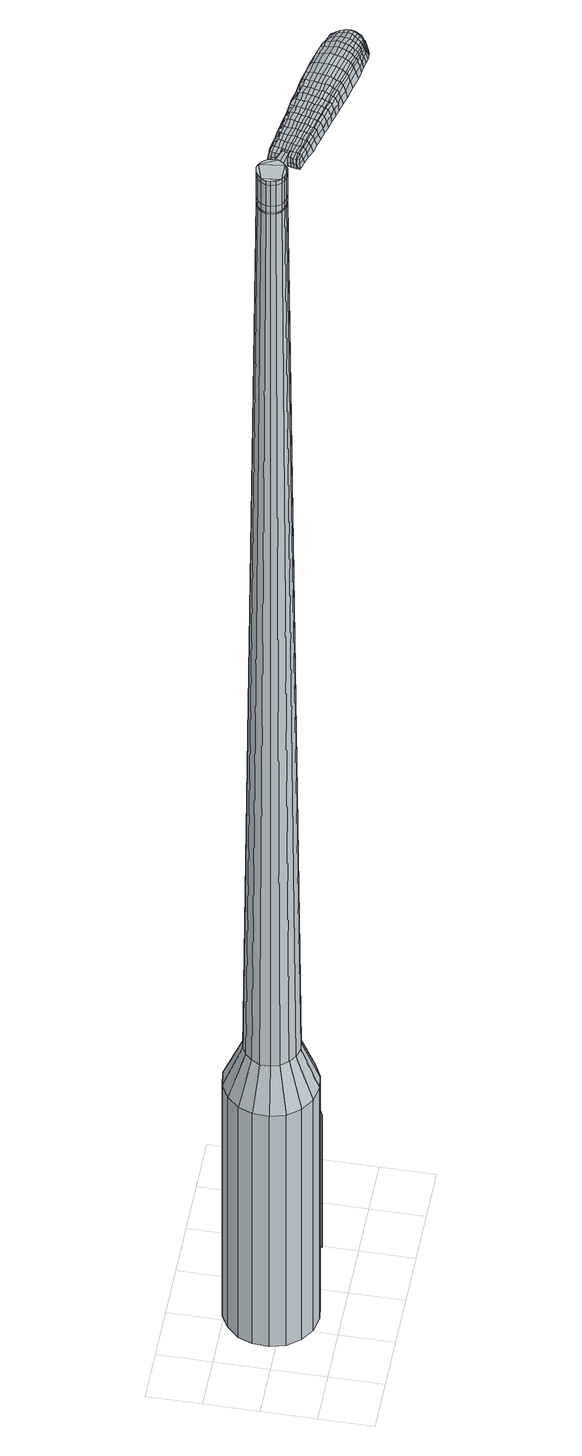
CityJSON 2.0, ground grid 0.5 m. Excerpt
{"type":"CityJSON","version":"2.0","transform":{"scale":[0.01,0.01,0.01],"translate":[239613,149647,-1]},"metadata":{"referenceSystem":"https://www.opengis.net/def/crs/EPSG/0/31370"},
"CityObjects":{
"object1":{"type":"GenericCityObject","attributes":{"cluster":909,"mean_distance_to_centroid":0.269,"new_centroid_x":239613.67,"new_centroid_y":149647.6,"mean_distance_to_camera":20.36,"H1":17.62,"H2":17.36,"Z_final":115.28,"cluster2":85,"proj_x":239612.68,"proj_y":149651.92,"id_line":44078,"bearing_l":257.11,"distance":4.43,"orientation":"left","G_obj":347.11},"geometry":[{"type":"MultiSurface","lod":"2","boundaries":[[[0,1,2,3]],[[1,4,5,2]],[[4,6,7,5]],[[6,8,9,7]],[[8,10,11,9]],[[10,12,13,11]],[[12,14,15,13]],[[14,16,17,15]],[[16,18,19,17]],[[18,20,21,19]],[[20,22,23,21]],[[22,24,25,23]],[[24,26,27,25]],[[26,28,29,27]],[[28,30,31,29]],[[30,32,33,31]],[[32,34,35,33]],[[34,0,3,35]],[[36,37,38,39]],[[38,40,41,42]],[[41,43,42]],[[42,44,45,46]],[[45,47,46]],[[46,48,49,50]],[[49,51,50]],[[42,46,50,38]],[[50,52,39,38]],[[53,36,39]],[[2,5,7,35]],[[7,9,11,15]],[[11,13,15]],[[15,17,19,23]],[[19,21,23]],[[23,25,27,31]],[[27,29,31]],[[15,23,31,7]],[[31,33,35,7]],[[3,2,35]],[[1,0,54,55]],[[0,34,56,54]],[[34,32,57,56]],[[32,30,58,57]],[[30,28,59,58]],[[28,26,60,59]],[[26,24,61,60]],[[24,22,62,61]],[[22,20,63,62]],[[20,18,64,63]],[[18,16,65,64]],[[16,14,66,65]],[[14,12,67,66]],[[12,10,68,67]],[[10,8,69,68]],[[8,6,70,69]],[[6,4,71,70]],[[4,1,55,71]],[[55,54,72,73]],[[54,56,74,72]],[[56,57,75,74]],[[57,58,76,75]],[[58,59,77,76]],[[59,60,78,77]],[[60,61,79,78]],[[61,62,80,79]],[[62,63,81,80]],[[63,64,82,81]],[[64,65,83,82]],[[65,66,84,83]],[[66,67,85,84]],[[67,68,86,85]],[[68,69,87,86]],[[69,70,88,87]],[[70,71,89,88]],[[71,55,73,89]],[[90,91,92,73]],[[74,93,91,90]],[[94,95,93,74]],[[76,96,95,94]],[[97,98,96,76]],[[99,100,98,97]],[[79,101,100,99]],[[80,102,101,79]],[[103,104,102,80]],[[82,105,104,103]],[[83,106,105,82]],[[84,107,106,83]],[[108,109,107,84]],[[86,110,109,108]],[[87,111,110,86]],[[112,113,111,87]],[[89,114,113,112]],[[73,92,114,89]],[[115,116,117,118]],[[119,115,118,120]],[[121,119,120,122]],[[123,121,122,124]],[[125,123,124,126]],[[127,125,126,128]],[[129,127,128,130]],[[131,129,130,132]],[[133,131,132,134]],[[135,133,134,136]],[[137,135,136,138]],[[139,137,138,140]],[[141,139,140,142]],[[143,141,142,144]],[[145,143,144,146]],[[147,145,146,148]],[[72,90,73]],[[72,74,90]],[[75,94,74]],[[75,76,94]],[[77,97,76]],[[77,78,99,97]],[[78,79,99]],[[81,103,80]],[[81,82,103]],[[85,108,84]],[[85,86,108]],[[88,112,87]],[[88,89,112]],[[149,92,91]],[[150,113,114]],[[150,111,113]],[[151,109,110]],[[151,107,109]],[[152,104,105]],[[152,102,104]],[[153,100,101]],[[153,154,98,100]],[[154,96,98]],[[155,95,96]],[[155,93,95]],[[149,91,93]],[[39,52,147,156]],[[92,149,157,148]],[[53,39,156,116]],[[149,93,117,157]],[[36,53,116,115]],[[93,155,118,117]],[[37,36,115,119]],[[155,96,120,118]],[[38,37,119,121]],[[96,154,122,120]],[[40,38,121,123]],[[154,153,124,122]],[[41,40,123,125]],[[153,101,126,124]],[[43,41,125,127]],[[101,102,128,126]],[[42,43,127,129]],[[102,152,130,128]],[[44,42,129,131]],[[152,105,132,130]],[[45,44,131,133]],[[105,106,134,132]],[[47,45,133,135]],[[106,107,136,134]],[[46,47,135,137]],[[107,151,138,136]],[[48,46,137,139]],[[151,110,140,138]],[[49,48,139,141]],[[110,111,142,140]],[[51,49,141,143]],[[111,150,144,142]],[[50,51,143,145]],[[150,114,146,144]],[[52,50,145,147]],[[114,92,148,146]],[[147,148,158,159]],[[148,157,160,158]],[[157,117,161,160]],[[117,116,162,161]],[[116,156,163,162]],[[156,147,159,163]],[[164,165,166,167]],[[168,164,167,169]],[[164,168,170,171]],[[165,164,171,172]],[[173,174,175,176]],[[177,173,176,178]],[[173,177,179,180]],[[174,173,180,181]],[[182,183,184,185]],[[186,182,185,187]],[[182,186,188,189]],[[183,182,189,190]],[[191,192,193,194]],[[195,191,194,196]],[[191,195,197,198]],[[192,191,198,199]],[[200,201,202,203]],[[204,200,203,205]],[[200,204,206,207]],[[201,200,207,208]],[[209,210,211,212]],[[213,209,212,214]],[[209,213,215,216]],[[210,209,216,217]],[[218,219,220,221]],[[210,218,221,211]],[[218,210,217,222]],[[219,218,222,223]],[[224,225,226,227]],[[219,224,227,220]],[[224,219,223,228]],[[225,224,228,229]],[[230,168,169,231]],[[225,230,231,226]],[[230,225,229,232]],[[168,230,232,170]],[[233,234,235,236]],[[237,233,236,238]],[[233,237,239,240]],[[234,233,240,241]],[[242,243,244,245]],[[234,242,245,235]],[[242,234,241,246]],[[243,242,246,247]],[[248,249,250,251]],[[243,248,251,244]],[[248,243,247,252]],[[249,248,252,253]],[[254,255,256,257]],[[249,254,257,250]],[[254,249,253,258]],[[255,254,258,259]],[[260,165,172,261]],[[255,260,261,256]],[[260,255,259,262]],[[165,260,262,166]],[[263,264,265,266]],[[267,263,266,268]],[[263,267,269,270]],[[264,263,270,271]],[[272,273,274,275]],[[264,272,275,265]],[[272,264,271,276]],[[273,272,276,277]],[[278,279,280,281]],[[273,278,281,274]],[[278,273,277,282]],[[279,278,282,283]],[[284,177,178,285]],[[279,284,285,280]],[[284,279,283,286]],[[177,284,286,179]],[[287,288,289,290]],[[291,287,290,292]],[[287,291,293,294]],[[288,287,294,295]],[[296,297,298,299]],[[288,296,299,289]],[[296,288,295,300]],[[297,296,300,301]],[[302,303,304,305]],[[297,302,305,298]],[[302,297,301,306]],[[303,302,306,307]],[[308,309,310,311]],[[303,308,311,304]],[[308,303,307,312]],[[309,308,312,313]],[[314,174,181,315]],[[309,314,315,310]],[[314,309,313,316]],[[174,314,316,175]],[[317,203,202,318]],[[319,317,318,320]],[[317,319,321,322]],[[203,317,322,205]],[[323,319,320,324]],[[325,323,324,326]],[[323,325,327,328]],[[319,323,328,321]],[[329,325,326,330]],[[331,329,330,332]],[[329,331,333,334]],[[325,329,334,327]],[[335,331,332,336]],[[337,335,336,338]],[[335,337,339,340]],[[331,335,340,333]],[[341,337,338,342]],[[192,341,342,193]],[[341,192,199,343]],[[337,341,343,339]],[[344,345,190,189]],[[346,344,189,188]],[[344,346,347,348]],[[345,344,348,349]],[[350,351,349,348]],[[352,350,348,347]],[[350,352,353,354]],[[351,350,354,355]],[[356,357,355,354]],[[358,356,354,353]],[[356,358,359,360]],[[357,356,360,361]],[[362,363,361,360]],[[364,362,360,359]],[[362,364,197,195]],[[363,362,195,196]],[[365,366,367,368]],[[267,365,368,269]],[[365,267,268,369]],[[366,365,369,370]],[[371,186,187,372]],[[366,371,372,367]],[[371,366,370,373]],[[186,371,373,188]],[[374,375,376,377]],[[213,374,377,215]],[[374,213,214,378]],[[375,374,378,379]],[[380,381,382,383]],[[375,380,383,376]],[[380,375,379,384]],[[381,380,384,385]],[[386,183,190,387]],[[381,386,387,382]],[[386,381,385,388]],[[183,386,388,184]],[[389,390,391,392]],[[171,389,392,172]],[[389,171,170,393]],[[390,389,393,394]],[[395,396,397,398]],[[390,395,398,391]],[[395,390,394,399]],[[396,395,399,400]],[[401,194,193,402]],[[396,401,402,397]],[[401,396,400,403]],[[194,401,403,196]],[[404,405,406,407]],[[176,404,407,178]],[[404,176,175,408]],[[405,404,408,409]],[[410,198,197,411]],[[405,410,411,406]],[[410,405,409,412]],[[198,410,412,199]],[[413,414,415,416]],[[291,413,416,293]],[[413,291,292,417]],[[414,413,417,418]],[[419,204,205,420]],[[414,419,420,415]],[[419,414,418,421]],[[204,419,421,206]],[[422,423,424,425]],[[237,422,425,239]],[[422,237,238,426]],[[423,422,426,427]],[[428,429,430,431]],[[423,428,431,424]],[[428,423,427,432]],[[429,428,432,433]],[[434,201,208,435]],[[429,434,435,430]],[[434,429,433,436]],[[201,434,436,202]],[[437,438,427,426]],[[236,437,426,238]],[[437,236,235,439]],[[438,437,439,440]],[[441,442,433,432]],[[438,441,432,427]],[[441,438,440,443]],[[442,441,443,444]],[[445,318,202,436]],[[442,445,436,433]],[[445,442,444,446]],[[318,445,446,320]],[[447,448,449,450]],[[294,447,450,295]],[[447,294,293,416]],[[448,447,416,415]],[[451,322,321,452]],[[448,451,452,449]],[[451,448,415,420]],[[322,451,420,205]],[[453,454,440,439]],[[245,453,439,235]],[[453,245,244,455]],[[454,453,455,456]],[[457,458,444,443]],[[454,457,443,440]],[[457,454,456,459]],[[458,457,459,460]],[[461,324,320,446]],[[458,461,446,444]],[[461,458,460,462]],[[324,461,462,326]],[[463,464,465,466]],[[300,463,466,301]],[[463,300,295,450]],[[464,463,450,449]],[[467,328,327,468]],[[464,467,468,465]],[[467,464,449,452]],[[328,467,452,321]],[[469,470,456,455]],[[251,469,455,244]],[[469,251,250,471]],[[470,469,471,472]],[[473,474,460,459]],[[470,473,459,456]],[[473,470,472,475]],[[474,473,475,476]],[[477,330,326,462]],[[474,477,462,460]],[[477,474,476,478]],[[330,477,478,332]],[[479,480,481,482]],[[306,479,482,307]],[[479,306,301,466]],[[480,479,466,465]],[[483,334,333,484]],[[480,483,484,481]],[[483,480,465,468]],[[334,483,468,327]],[[485,486,472,471]],[[257,485,471,250]],[[485,257,256,487]],[[486,485,487,488]],[[489,490,476,475]],[[486,489,475,472]],[[489,486,488,491]],[[490,489,491,492]],[[493,336,332,478]],[[490,493,478,476]],[[493,490,492,494]],[[336,493,494,338]],[[495,496,497,498]],[[312,495,498,313]],[[495,312,307,482]],[[496,495,482,481]],[[499,340,339,500]],[[496,499,500,497]],[[499,496,481,484]],[[340,499,484,333]],[[501,502,488,487]],[[261,501,487,256]],[[501,261,172,392]],[[502,501,392,391]],[[503,504,492,491]],[[502,503,491,488]],[[503,502,391,398]],[[504,503,398,397]],[[505,342,338,494]],[[504,505,494,492]],[[505,504,397,402]],[[342,505,402,193]],[[506,507,409,408]],[[316,506,408,175]],[[506,316,313,498]],[[507,506,498,497]],[[508,343,199,412]],[[507,508,412,409]],[[508,507,497,500]],[[343,508,500,339]],[[509,510,370,369]],[[266,509,369,268]],[[509,266,265,511]],[[510,509,511,512]],[[513,346,188,373]],[[510,513,373,370]],[[513,510,512,514]],[[346,513,514,347]],[[515,516,517,518]],[[216,515,518,217]],[[515,216,215,377]],[[516,515,377,376]],[[519,520,521,522]],[[516,519,522,517]],[[519,516,376,383]],[[520,519,383,382]],[[523,345,349,524]],[[520,523,524,521]],[[523,520,382,387]],[[345,523,387,190]],[[525,526,512,511]],[[275,525,511,265]],[[525,275,274,527]],[[526,525,527,528]],[[529,352,347,514]],[[526,529,514,512]],[[529,526,528,530]],[[352,529,530,353]],[[531,532,533,534]],[[222,531,534,223]],[[531,222,217,518]],[[532,531,518,517]],[[535,536,537,538]],[[532,535,538,533]],[[535,532,517,522]],[[536,535,522,521]],[[539,351,355,540]],[[536,539,540,537]],[[539,536,521,524]],[[351,539,524,349]],[[541,542,528,527]],[[281,541,527,274]],[[541,281,280,543]],[[542,541,543,544]],[[545,358,353,530]],[[542,545,530,528]],[[545,542,544,546]],[[358,545,546,359]],[[547,548,549,550]],[[228,547,550,229]],[[547,228,223,534]],[[548,547,534,533]],[[551,552,553,554]],[[548,551,554,549]],[[551,548,533,538]],[[552,551,538,537]],[[555,357,361,556]],[[552,555,556,553]],[[555,552,537,540]],[[357,555,540,355]],[[557,558,544,543]],[[285,557,543,280]],[[557,285,178,407]],[[558,557,407,406]],[[559,364,359,546]],[[558,559,546,544]],[[559,558,406,411]],[[364,559,411,197]],[[560,561,394,393]],[[232,560,393,170]],[[560,232,229,550]],[[561,560,550,549]],[[562,563,400,399]],[[561,562,399,394]],[[562,561,549,554]],[[563,562,554,553]],[[564,363,196,403]],[[563,564,403,400]],[[564,563,553,556]],[[363,564,556,361]],[[565,566,567,568]],[[568,567,569,570]],[[571,569,567,572]],[[572,567,566,573]],[[574,575,576,577]],[[577,576,578,579]],[[580,578,576,581]],[[581,576,575,582]],[[583,584,585,586]],[[586,585,587,588]],[[589,587,585,590]],[[590,585,584,591]],[[592,593,594,595]],[[595,594,596,597]],[[598,596,594,599]],[[599,594,593,600]],[[601,602,603,604]],[[604,603,605,606]],[[607,605,603,608]],[[608,603,602,609]],[[610,611,612,613]],[[613,612,614,615]],[[616,614,612,617]],[[617,612,611,618]],[[619,620,621,622]],[[622,621,611,610]],[[618,611,621,623]],[[623,621,620,624]],[[625,626,627,628]],[[628,627,620,619]],[[624,620,627,629]],[[629,627,626,630]],[[570,569,631,632]],[[632,631,626,625]],[[630,626,631,633]],[[633,631,569,571]],[[634,635,636,637]],[[637,636,638,639]],[[640,638,636,641]],[[641,636,635,642]],[[643,644,645,646]],[[646,645,635,634]],[[642,635,645,647]],[[647,645,644,648]],[[649,650,651,652]],[[652,651,644,643]],[[648,644,651,653]],[[653,651,650,654]],[[655,656,657,658]],[[658,657,650,649]],[[654,650,657,659]],[[659,657,656,660]],[[573,566,661,662]],[[662,661,656,655]],[[660,656,661,663]],[[663,661,566,565]],[[664,665,666,667]],[[667,666,668,669]],[[670,668,666,671]],[[671,666,665,672]],[[673,674,675,676]],[[676,675,665,664]],[[672,665,675,677]],[[677,675,674,678]],[[679,680,681,682]],[[682,681,674,673]],[[678,674,681,683]],[[683,681,680,684]],[[579,578,685,686]],[[686,685,680,679]],[[684,680,685,687]],[[687,685,578,580]],[[688,689,690,691]],[[691,690,692,693]],[[694,692,690,695]],[[695,690,689,696]],[[697,698,699,700]],[[700,699,689,688]],[[696,689,699,701]],[[701,699,698,702]],[[703,704,705,706]],[[706,705,698,697]],[[702,698,705,707]],[[707,705,704,708]],[[709,710,711,712]],[[712,711,704,703]],[[708,704,711,713]],[[713,711,710,714]],[[582,575,715,716]],[[716,715,710,709]],[[714,710,715,717]],[[717,715,575,574]],[[601,604,718,719]],[[719,718,720,721]],[[722,720,718,723]],[[723,718,604,606]],[[721,720,724,725]],[[725,724,726,727]],[[728,726,724,729]],[[729,724,720,722]],[[727,726,730,731]],[[731,730,732,733]],[[734,732,730,735]],[[735,730,726,728]],[[733,732,736,737]],[[737,736,738,739]],[[740,738,736,741]],[[741,736,732,734]],[[739,738,742,743]],[[743,742,593,592]],[[600,593,742,744]],[[744,742,738,740]],[[591,745,746,590]],[[590,746,747,589]],[[748,747,746,749]],[[749,746,745,750]],[[750,751,752,749]],[[749,752,753,748]],[[754,753,752,755]],[[755,752,751,756]],[[756,757,758,755]],[[755,758,759,754]],[[760,759,758,761]],[[761,758,757,762]],[[762,763,764,761]],[[761,764,765,760]],[[598,765,764,596]],[[596,764,763,597]],[[766,767,768,769]],[[769,768,668,670]],[[669,668,768,770]],[[770,768,767,771]],[[588,587,772,773]],[[773,772,767,766]],[[771,767,772,774]],[[774,772,587,589]],[[775,776,777,778]],[[778,777,614,616]],[[615,614,777,779]],[[779,777,776,780]],[[781,782,783,784]],[[784,783,776,775]],[[780,776,783,785]],[[785,783,782,786]],[[591,584,787,788]],[[788,787,782,781]],[[786,782,787,789]],[[789,787,584,583]],[[790,791,792,793]],[[793,792,572,573]],[[571,572,792,794]],[[794,792,791,795]],[[796,797,798,799]],[[799,798,791,790]],[[795,791,798,800]],[[800,798,797,801]],[[592,595,802,803]],[[803,802,797,796]],[[801,797,802,804]],[[804,802,595,597]],[[805,806,807,808]],[[808,807,577,579]],[[574,577,807,809]],[[809,807,806,810]],[[598,599,811,812]],[[812,811,806,805]],[[810,806,811,813]],[[813,811,599,600]],[[814,815,816,817]],[[817,816,692,694]],[[693,692,816,818]],[[818,816,815,819]],[[606,605,820,821]],[[821,820,815,814]],[[819,815,820,822]],[[822,820,605,607]],[[823,824,825,826]],[[826,825,638,640]],[[639,638,825,827]],[[827,825,824,828]],[[829,830,831,832]],[[832,831,824,823]],[[828,824,831,833]],[[833,831,830,834]],[[609,602,835,836]],[[836,835,830,829]],[[834,830,835,837]],[[837,835,602,601]],[[828,838,839,827]],[[827,839,637,639]],[[634,637,839,840]],[[839,838,840]],[[834,841,842,833]],[[833,842,838,828]],[[840,838,842,843]],[[843,842,841,844]],[[601,719,845,837]],[[837,845,841,834]],[[844,841,845,846]],[[846,845,719,721]],[[847,848,849,850]],[[850,849,695,696]],[[694,695,849,817]],[[817,849,848,814]],[[722,723,851,852]],[[852,851,848,847]],[[814,848,851,821]],[[821,851,723,606]],[[840,853,646,634]],[[643,646,853,854]],[[844,855,856,843]],[[843,856,853,840]],[[854,853,856,857]],[[857,856,855,858]],[[721,725,859,846]],[[846,859,855,844]],[[858,855,859,860]],[[860,859,725,727]],[[861,862,863,864]],[[864,863,701,702]],[[696,701,863,850]],[[850,863,862,847]],[[728,729,865,866]],[[866,865,862,861]],[[847,862,865,852]],[[852,865,729,722]],[[854,867,652,643]],[[649,652,867,868]],[[868,867,869]],[[858,870,871,857]],[[857,871,867,854]],[[869,867,871,872]],[[872,871,870,873]],[[727,731,874,860]],[[860,874,870,858]],[[873,870,874,875]],[[875,874,731,733]],[[876,877,878,879]],[[879,878,707,708]],[[702,707,878,864]],[[864,878,877,861]],[[734,735,880,881]],[[881,880,877,876]],[[861,877,880,866]],[[866,880,735,728]],[[869,882,883,868]],[[868,883,658,649]],[[655,658,883,884]],[[884,883,882,885]],[[873,886,887,872]],[[872,887,882,869]],[[885,882,887,888]],[[888,887,886,889]],[[733,737,890,875]],[[875,890,886,873]],[[889,886,890,891]],[[891,890,737,739]],[[892,893,894,895]],[[895,894,713,714]],[[708,713,894,879]],[[879,894,893,876]],[[740,741,896,897]],[[897,896,893,892]],[[876,893,896,881]],[[881,896,741,734]],[[885,898,899,884]],[[884,899,662,655]],[[573,662,899,793]],[[793,899,898,790]],[[889,900,901,888]],[[888,901,898,885]],[[790,898,901,799]],[[799,901,900,796]],[[739,743,902,891]],[[891,902,900,889]],[[796,900,902,803]],[[803,902,743,592]],[[810,903,904,809]],[[809,904,717,574]],[[714,717,904,895]],[[895,904,903,892]],[[600,744,905,813]],[[813,905,903,810]],[[892,903,905,897]],[[897,905,744,740]],[[771,906,907,770]],[[770,907,667,669]],[[664,667,907,908]],[[908,907,906,909]],[[589,747,910,774]],[[774,910,906,771]],[[909,906,910,911]],[[911,910,747,748]],[[912,913,914,915]],[[915,914,617,618]],[[616,617,914,778]],[[778,914,913,775]],[[916,917,918,919]],[[919,918,913,912]],[[775,913,918,784]],[[784,918,917,781]],[[750,745,920,921]],[[921,920,917,916]],[[781,917,920,788]],[[788,920,745,591]],[[909,922,923,908]],[[908,923,676,664]],[[673,676,923,924]],[[924,923,922,925]],[[748,753,926,911]],[[911,926,922,909]],[[925,922,926,927]],[[927,926,753,754]],[[928,929,930,931]],[[931,930,623,624]],[[618,623,930,915]],[[915,930,929,912]],[[932,933,934,935]],[[935,934,929,928]],[[912,929,934,919]],[[919,934,933,916]],[[756,751,936,937]],[[937,936,933,932]],[[916,933,936,921]],[[921,936,751,750]],[[925,938,939,924]],[[924,939,682,673]],[[679,682,939,940]],[[940,939,938,941]],[[754,759,942,927]],[[927,942,938,925]],[[941,938,942,943]],[[943,942,759,760]],[[944,945,946,947]],[[947,946,629,630]],[[624,629,946,931]],[[931,946,945,928]],[[948,949,950,951]],[[951,950,945,944]],[[928,945,950,935]],[[935,950,949,932]],[[762,757,952,953]],[[953,952,949,948]],[[932,949,952,937]],[[937,952,757,756]],[[941,954,955,940]],[[940,955,686,679]],[[579,686,955,808]],[[808,955,954,805]],[[760,765,956,943]],[[943,956,954,941]],[[805,954,956,812]],[[812,956,765,598]],[[795,957,958,794]],[[794,958,633,571]],[[630,633,958,947]],[[947,958,957,944]],[[801,959,960,800]],[[800,960,957,795]],[[944,957,960,951]],[[951,960,959,948]],[[597,763,961,804]],[[804,961,959,801]],[[948,959,961,953]],[[953,961,763,762]],[[565,568,167,166]],[[568,570,169,167]],[[580,581,180,179]],[[581,582,181,180]],[[583,586,185,184]],[[586,588,187,185]],[[607,608,207,206]],[[608,609,208,207]],[[610,613,212,211]],[[613,615,214,212]],[[619,622,221,220]],[[622,610,211,221]],[[625,628,227,226]],[[628,619,220,227]],[[570,632,231,169]],[[632,625,226,231]],[[640,641,240,239]],[[641,642,241,240]],[[642,647,246,241]],[[647,648,247,246]],[[648,653,252,247]],[[653,654,253,252]],[[654,659,258,253]],[[659,660,259,258]],[[660,663,262,259]],[[663,565,166,262]],[[670,671,270,269]],[[671,672,271,270]],[[672,677,276,271]],[[677,678,277,276]],[[678,683,282,277]],[[683,684,283,282]],[[684,687,286,283]],[[687,580,179,286]],[[688,691,290,289]],[[691,693,292,290]],[[697,700,299,298]],[[700,688,289,299]],[[703,706,305,304]],[[706,697,298,305]],[[709,712,311,310]],[[712,703,304,311]],[[582,716,315,181]],[[716,709,310,315]],[[766,769,368,367]],[[769,670,269,368]],[[588,773,372,187]],[[773,766,367,372]],[[615,779,378,214]],[[779,780,379,378]],[[780,785,384,379]],[[785,786,385,384]],[[786,789,388,385]],[[789,583,184,388]],[[693,818,417,292]],[[818,819,418,417]],[[819,822,421,418]],[[822,607,206,421]],[[823,826,425,424]],[[826,640,239,425]],[[829,832,431,430]],[[832,823,424,431]],[[609,836,435,208]],[[836,829,430,435]],[[962,963,964,965]],[[966,967,965,964]],[[968,969,970,971]],[[972,973,974,975]],[[963,976,977,964]],[[978,966,964,977]],[[979,968,971,980]],[[981,982,973,972]],[[976,983,984,977]],[[984,985,978,977]],[[986,979,980,987]],[[988,982,981,989]],[[983,990,991,984]],[[991,992,985,984]],[[993,986,987,994]],[[995,988,989,996]],[[997,998,999,1000]],[[1001,1002,998,997]],[[1001,1003,1004,1002]],[[1003,1005,1006,1004]],[[1007,1008,1009,1010]],[[1011,1012,1008,1007]],[[1013,1014,1012,1011]],[[1015,1016,1014,1013]],[[1010,999,998,1007]],[[1007,998,1002,1011]],[[1002,1004,1013,1011]],[[1004,1006,1015,1013]],[[971,970,967,966]],[[980,971,966,978]],[[985,987,980,978]],[[992,994,987,985]],[[972,975,969,968]],[[981,972,968,979]],[[989,981,979,986]],[[996,989,986,993]],[[973,997,1000,974]],[[982,1001,997,973]],[[1003,1001,982,988]],[[1005,1003,988,995]],[[1017,1018,1019,1020]],[[1019,1021,1022,1023]],[[1019,1023,1024,1025]],[[1019,1025,1020]],[[1026,1017,1020,1027]],[[1028,1027,1020,1029]],[[1030,1029,1020]],[[1031,1019,1018,1032]],[[1033,1031,1032,1034]],[[1035,1033,1034,1036]],[[1037,1035,1036,1038]],[[1039,1037,1038,1040]],[[1040,1041,1042,1043]],[[1040,1043,1044,1045]],[[1040,1045,1046,1047]],[[1046,1048,1049,1050]],[[1046,1050,1051,1052]],[[1046,1052,1047]],[[1040,1047,1039]],[[1053,1054,1018,1017]],[[1055,1056,1021,1019]],[[1057,1058,1030,1020]],[[1054,1059,1032,1018]],[[1060,1055,1019,1031]],[[1059,1061,1034,1032]],[[1062,1060,1031,1033]],[[1061,1063,1036,1034]],[[1064,1062,1033,1035]],[[1063,1065,1038,1036]],[[1066,1064,1035,1037]],[[1065,1067,1040,1038]],[[1068,1066,1037,1039]],[[1067,1069,1041,1040]],[[1070,1071,1048,1046]],[[1072,1068,1039,1047]],[[1042,1041,1069,1073]],[[1043,1042,1073,1074]],[[1044,1043,1074,1075]],[[1045,1044,1075,1076]],[[1046,1045,1076,1070]],[[1077,1053,1017,1026]],[[1078,1077,1026,1027]],[[1079,1078,1027,1028]],[[1080,1079,1028,1029]],[[1058,1080,1029,1030]],[[1022,1021,1056,1081]],[[1049,1048,1071,1082]],[[1023,1022,1081,1083]],[[1024,1023,1083,1084]],[[1025,1024,1084,1085]],[[1020,1025,1085,1057]],[[1050,1049,1082,1086]],[[1051,1050,1086,1087]],[[1052,1051,1087,1088]],[[1047,1052,1088,1072]]]}]}
},
"vertices":[
[110,52,384],[104,38,384],[104,38,96],[110,52,96],[94,28,384],[94,28,96],[81,21,384],[81,21,96],[67,19,384],[67,19,96],[52,22,384],[52,22,96],[40,30,384],[40,30,96],[31,42,384],[31,42,96],[27,56,384],[27,56,96],[28,71,384],[28,71,96],[33,84,384],[33,84,96],[43,95,384],[43,95,96],[56,102,384],[56,102,96],[71,104,384],[71,104,96],[85,100,384],[85,100,96],[98,92,384],[98,92,96],[107,81,384],[107,81,96],[111,67,384],[111,67,96],[81,67,1524],[78,71,1524],[74,74,1524],[82,58,1524],[70,75,1524],[65,74,1524],[58,69,1524],[61,72,1524],[56,64,1524],[56,60,1524],[60,51,1524],[57,55,1524],[64,49,1524],[68,48,1524],[77,51,1524],[73,48,1524],[80,54,1524],[82,63,1524],[93,56,429],[90,48,429],[94,64,429],[91,73,429],[86,80,429],[79,84,429],[70,86,429],[61,85,429],[54,81,429],[48,75,429],[44,67,429],[44,58,429],[46,50,429],[52,43,429],[59,38,429],[68,36,429],[76,37,429],[84,41,429],[82,58,1483],[80,54,1483],[82,63,1483],[81,67,1483],[78,71,1483],[74,74,1483],[70,75,1483],[65,74,1483],[61,72,1483],[58,69,1483],[56,64,1483],[56,60,1483],[57,55,1483],[60,51,1483],[64,49,1483],[68,48,1483],[73,48,1483],[77,51,1483],[81,58,1483],[81,58,1485],[80,54,1485],[82,63,1485],[80,67,1483],[80,67,1485],[78,71,1485],[74,73,1483],[74,73,1485],[70,74,1483],[70,74,1485],[65,74,1485],[61,72,1485],[58,68,1483],[58,68,1485],[56,64,1485],[56,60,1485],[57,55,1485],[60,52,1483],[60,52,1485],[64,49,1485],[68,48,1485],[73,49,1483],[73,49,1485],[77,51,1485],[81,67,1519],[82,63,1519],[82,63,1493],[81,67,1493],[78,71,1519],[78,71,1493],[74,74,1519],[74,74,1493],[70,75,1519],[70,75,1493],[65,74,1519],[65,74,1493],[61,72,1519],[61,72,1493],[58,69,1519],[58,69,1493],[56,64,1519],[56,64,1493],[56,60,1519],[56,60,1493],[57,55,1519],[57,55,1493],[60,51,1519],[60,51,1493],[64,49,1519],[64,49,1493],[68,48,1519],[68,48,1493],[73,48,1519],[73,48,1493],[77,51,1519],[77,51,1493],[80,54,1519],[80,54,1493],[82,58,1485],[73,48,1485],[60,51,1485],[58,69,1485],[70,75,1485],[74,74,1485],[81,67,1485],[82,58,1519],[82,58,1493],[99,51,1513],[99,51,1518],[100,54,1513],[101,57,1513],[101,57,1518],[100,54,1518],[168,19,1519],[161,20,1518],[162,19,1509],[169,17,1510],[176,16,1519],[177,15,1510],[176,18,1526],[167,20,1525],[161,22,1525],[177,56,1519],[170,57,1518],[169,56,1525],[176,55,1525],[185,54,1519],[184,53,1526],[187,56,1510],[179,57,1510],[171,59,1509],[244,23,1519],[244,19,1519],[244,19,1513],[245,22,1513],[244,27,1519],[245,27,1513],[243,27,1524],[243,23,1524],[242,19,1524],[172,39,1530],[165,41,1529],[164,37,1529],[171,36,1530],[181,37,1531],[180,34,1531],[182,41,1530],[173,43,1530],[166,44,1529],[94,57,1512],[93,54,1512],[94,54,1517],[95,56,1517],[94,60,1512],[95,59,1517],[95,60,1506],[94,57,1506],[94,54,1506],[226,7,1519],[223,7,1519],[223,5,1512],[227,5,1512],[229,7,1518],[229,5,1512],[228,8,1522],[226,8,1523],[223,8,1524],[218,8,1519],[212,8,1519],[213,7,1512],[219,6,1512],[218,9,1524],[212,10,1525],[207,9,1519],[199,11,1519],[200,9,1511],[207,8,1511],[206,11,1526],[198,13,1526],[188,14,1519],[189,12,1510],[187,15,1526],[97,39,1513],[104,37,1513],[104,38,1518],[97,40,1517],[92,41,1512],[93,41,1516],[92,40,1506],[98,38,1507],[105,36,1507],[112,35,1514],[119,33,1515],[118,34,1520],[111,36,1519],[112,33,1507],[120,31,1507],[126,31,1515],[133,28,1516],[133,30,1522],[125,32,1521],[127,29,1508],[134,27,1508],[140,26,1517],[147,24,1517],[147,26,1524],[140,28,1523],[141,25,1508],[148,23,1509],[154,22,1518],[154,24,1524],[155,21,1509],[235,41,1519],[232,42,1519],[231,41,1524],[234,40,1523],[237,40,1518],[236,40,1522],[238,41,1512],[236,42,1512],[233,44,1512],[227,44,1519],[222,46,1519],[221,45,1525],[226,43,1524],[228,45,1512],[223,47,1512],[216,47,1519],[208,49,1519],[207,48,1526],[215,46,1526],[217,49,1511],[210,50,1511],[197,52,1519],[196,51,1526],[198,53,1510],[104,69,1513],[111,67,1513],[113,68,1507],[105,69,1507],[98,69,1512],[99,70,1506],[99,68,1516],[103,68,1517],[111,66,1518],[119,66,1514],[126,65,1515],[128,66,1507],[120,67,1507],[118,65,1519],[125,64,1520],[134,64,1515],[141,62,1516],[143,63,1508],[135,65,1508],[133,62,1521],[140,61,1522],[148,61,1517],[156,60,1517],[157,61,1509],[150,62,1508],[147,60,1523],[154,59,1524],[163,59,1518],[164,60,1509],[162,57,1524],[100,55,1519],[99,53,1519],[107,54,1520],[107,51,1520],[108,57,1520],[101,58,1519],[114,52,1522],[114,49,1522],[122,50,1523],[121,48,1523],[122,53,1523],[115,55,1521],[129,49,1524],[128,46,1524],[136,47,1525],[136,44,1525],[137,50,1525],[130,52,1524],[143,45,1526],[143,43,1526],[151,44,1527],[150,41,1527],[151,47,1527],[144,49,1526],[158,42,1528],[157,39,1528],[159,46,1528],[240,24,1527],[239,20,1527],[240,28,1526],[236,29,1527],[236,25,1528],[235,21,1528],[229,26,1529],[228,22,1529],[230,30,1528],[223,32,1530],[222,28,1530],[221,24,1530],[215,29,1531],[214,26,1531],[216,33,1530],[207,35,1531],[206,31,1531],[205,28,1531],[194,34,1531],[193,31,1531],[194,38,1531],[239,39,1518],[241,36,1519],[242,37,1513],[240,40,1513],[237,38,1523],[239,36,1523],[243,32,1519],[244,32,1513],[241,32,1524],[231,7,1518],[233,8,1518],[232,9,1523],[230,8,1523],[231,6,1513],[234,7,1513],[237,10,1519],[240,13,1519],[238,13,1524],[235,11,1523],[237,9,1513],[240,12,1513],[242,16,1519],[240,16,1524],[243,15,1513],[168,22,1528],[168,24,1528],[161,26,1528],[161,24,1527],[176,20,1528],[177,21,1529],[169,26,1529],[170,29,1530],[163,31,1529],[162,28,1528],[178,24,1529],[179,27,1530],[171,33,1530],[164,34,1529],[180,30,1531],[175,53,1528],[175,51,1529],[183,49,1529],[184,52,1528],[168,55,1527],[168,52,1528],[174,47,1529],[183,45,1530],[167,48,1528],[96,69,1512],[96,67,1512],[97,66,1517],[97,68,1517],[97,69,1506],[97,67,1506],[95,63,1512],[96,63,1517],[96,64,1506],[90,43,1512],[91,44,1512],[91,43,1506],[91,41,1506],[92,43,1517],[92,44,1517],[91,46,1512],[92,49,1512],[92,48,1506],[92,46,1506],[92,47,1517],[93,49,1517],[92,52,1512],[93,51,1506],[94,52,1517],[97,42,1519],[97,43,1519],[104,40,1520],[104,41,1520],[98,45,1519],[98,48,1519],[105,43,1520],[105,46,1520],[99,50,1519],[106,49,1520],[103,66,1519],[102,65,1519],[110,63,1520],[110,65,1520],[101,61,1519],[109,60,1520],[111,38,1521],[112,39,1521],[118,36,1522],[119,37,1522],[112,42,1521],[113,44,1521],[119,40,1522],[120,42,1523],[113,47,1522],[120,45,1523],[117,64,1521],[117,62,1521],[124,60,1522],[125,62,1522],[116,59,1521],[123,57,1522],[125,34,1523],[126,35,1523],[133,32,1524],[133,33,1524],[126,38,1523],[127,40,1524],[134,36,1525],[134,39,1525],[128,43,1524],[135,41,1525],[132,61,1523],[131,59,1523],[139,58,1524],[139,60,1524],[131,56,1524],[138,54,1525],[140,30,1525],[140,31,1525],[147,28,1526],[147,29,1526],[141,34,1526],[141,37,1526],[148,32,1527],[149,35,1527],[142,40,1526],[149,38,1527],[147,59,1525],[146,56,1525],[153,55,1526],[154,57,1526],[145,53,1526],[152,51,1527],[154,26,1527],[154,27,1527],[155,30,1527],[156,33,1528],[156,36,1528],[161,56,1527],[160,54,1527],[160,50,1528],[235,39,1525],[237,36,1525],[232,40,1526],[233,38,1526],[239,32,1526],[235,33,1527],[228,9,1525],[230,10,1525],[226,10,1526],[224,9,1525],[233,11,1525],[235,14,1526],[231,15,1527],[229,12,1526],[238,17,1526],[233,18,1527],[227,41,1526],[228,39,1527],[221,43,1527],[222,41,1528],[229,35,1528],[222,37,1529],[219,10,1526],[221,11,1527],[215,12,1528],[213,11,1527],[223,13,1527],[225,16,1528],[218,17,1529],[217,15,1528],[227,19,1528],[220,21,1530],[215,45,1528],[215,42,1529],[207,47,1528],[207,44,1529],[216,38,1529],[207,40,1530],[207,12,1528],[208,14,1528],[200,16,1529],[199,14,1528],[210,16,1529],[212,19,1530],[203,21,1530],[202,18,1530],[213,22,1530],[204,24,1531],[195,49,1529],[195,47,1529],[195,43,1530],[188,17,1528],[188,18,1529],[190,21,1530],[191,24,1530],[192,27,1531],[163,21,1509],[162,22,1518],[169,20,1518],[170,19,1509],[177,18,1519],[178,16,1510],[176,20,1525],[168,22,1525],[161,24,1525],[168,54,1525],[170,55,1518],[177,54,1518],[175,53,1525],[185,52,1519],[184,51,1525],[187,54,1510],[178,55,1509],[171,57,1509],[242,19,1513],[241,20,1519],[242,23,1519],[243,23,1513],[242,27,1519],[243,26,1513],[241,27,1524],[241,23,1524],[240,20,1524],[165,37,1528],[166,40,1528],[173,39,1529],[172,36,1529],[181,37,1529],[181,34,1529],[182,40,1529],[173,42,1529],[166,44,1528],[96,54,1516],[95,54,1512],[96,56,1512],[97,56,1516],[96,59,1512],[97,59,1516],[97,59,1506],[97,56,1506],[96,53,1506],[224,7,1512],[223,9,1519],[226,9,1518],[227,7,1512],[228,9,1518],[229,7,1512],[228,10,1522],[226,10,1523],[223,10,1523],[213,9,1512],[213,10,1519],[218,10,1519],[219,8,1512],[218,11,1524],[212,12,1525],[200,11,1511],[199,13,1519],[207,11,1519],[208,10,1511],[207,13,1525],[199,14,1526],[188,15,1519],[189,14,1510],[188,17,1526],[105,40,1518],[105,39,1513],[98,41,1513],[98,42,1517],[93,43,1512],[94,43,1515],[94,41,1506],[98,40,1506],[106,37,1507],[119,36,1520],[119,35,1514],[112,37,1514],[112,38,1519],[113,35,1507],[120,33,1507],[133,32,1522],[134,30,1516],[127,32,1515],[126,34,1521],[127,31,1508],[135,29,1508],[147,28,1523],[148,26,1517],[141,28,1516],[140,30,1522],[142,27,1508],[149,24,1508],[155,24,1517],[154,26,1524],[156,22,1509],[230,40,1523],[231,41,1519],[234,40,1518],[233,38,1523],[236,39,1518],[235,38,1522],[237,40,1512],[235,41,1512],[232,42,1512],[220,43,1525],[221,44,1519],[226,42,1519],[226,41,1524],[228,43,1512],[222,45,1512],[207,46,1526],[208,47,1519],[215,45,1519],[214,44,1525],[217,47,1511],[209,49,1511],[196,50,1519],[195,49,1526],[198,51,1510],[112,66,1507],[111,65,1513],[104,67,1513],[105,67,1506],[99,67,1512],[100,68,1506],[99,66,1515],[103,66,1517],[110,64,1518],[127,64,1507],[126,63,1514],[119,64,1514],[120,65,1507],[118,63,1519],[125,62,1520],[142,62,1508],[141,60,1516],[133,62,1515],[135,63,1508],[132,61,1521],[140,59,1522],[157,59,1508],[155,58,1517],[148,59,1516],[150,60,1508],[147,58,1522],[154,57,1523],[162,57,1517],[164,58,1509],[161,55,1524],[101,55,1518],[100,53,1518],[108,53,1519],[107,51,1519],[108,56,1519],[102,58,1518],[115,52,1520],[114,49,1520],[122,50,1521],[122,48,1521],[123,53,1521],[116,55,1520],[130,49,1523],[129,46,1523],[137,47,1524],[136,44,1524],[138,50,1524],[130,52,1523],[144,45,1525],[143,42,1525],[151,44,1526],[151,41,1526],[152,47,1526],[145,48,1525],[158,42,1527],[158,39,1527],[159,45,1527],[238,21,1526],[239,24,1526],[239,27,1525],[235,28,1526],[235,25,1526],[234,21,1526],[228,23,1528],[229,26,1528],[229,30,1527],[222,31,1528],[222,28,1529],[221,24,1529],[214,26,1530],[215,29,1530],[215,33,1529],[207,35,1530],[206,31,1530],[205,28,1530],[193,31,1530],[194,34,1530],[194,38,1530],[240,36,1513],[239,35,1518],[237,37,1518],[238,38,1512],[236,37,1523],[237,35,1523],[241,31,1519],[242,31,1513],[239,31,1523],[231,11,1523],[232,10,1518],[230,9,1518],[229,10,1523],[230,8,1512],[233,9,1512],[237,15,1523],[238,14,1519],[235,12,1519],[234,12,1523],[236,11,1513],[239,14,1513],[240,17,1519],[239,17,1524],[241,16,1513],[162,26,1527],[169,24,1527],[168,23,1527],[161,25,1526],[176,21,1527],[177,22,1528],[163,31,1528],[170,30,1528],[169,27,1528],[162,29,1527],[178,25,1528],[179,28,1529],[171,33,1529],[164,34,1528],[180,31,1529],[183,49,1528],[175,50,1527],[175,52,1527],[183,50,1527],[168,53,1526],[168,52,1527],[174,47,1528],[183,45,1528],[167,48,1527],[99,65,1516],[98,66,1512],[98,67,1512],[99,66,1516],[99,68,1506],[99,67,1506],[97,63,1512],[98,62,1516],[98,63,1506],[93,43,1506],[93,44,1512],[92,43,1512],[93,42,1506],[93,43,1516],[94,44,1516],[95,48,1506],[94,49,1512],[93,46,1512],[94,45,1506],[94,46,1516],[95,49,1516],[95,51,1512],[95,51,1506],[95,51,1516],[98,43,1518],[98,42,1518],[105,41,1519],[99,48,1518],[99,45,1518],[105,43,1519],[106,46,1519],[100,50,1518],[107,48,1519],[110,63,1519],[103,64,1518],[103,65,1518],[110,64,1519],[102,61,1518],[109,60,1519],[112,39,1520],[119,37,1521],[113,44,1520],[113,42,1520],[120,40,1521],[120,42,1521],[114,47,1520],[121,45,1521],[125,60,1521],[117,62,1520],[118,63,1520],[125,61,1521],[117,58,1520],[124,57,1521],[126,35,1522],[133,33,1523],[134,34,1523],[128,41,1522],[127,38,1522],[134,36,1523],[135,39,1524],[128,43,1523],[136,41,1524],[139,57,1523],[132,59,1522],[132,60,1522],[139,59,1523],[131,55,1522],[138,54,1523],[141,32,1524],[140,31,1524],[147,29,1525],[148,30,1525],[142,37,1525],[141,34,1524],[148,32,1525],[149,35,1526],[143,40,1525],[150,38,1526],[154,54,1525],[146,56,1524],[147,57,1524],[154,56,1525],[146,52,1524],[153,51,1525],[155,28,1526],[154,27,1526],[156,33,1527],[155,30,1526],[157,36,1527],[161,53,1526],[161,55,1526],[160,49,1526],[235,36,1524],[234,38,1524],[231,39,1525],[232,37,1525],[237,32,1525],[234,33,1525],[226,11,1525],[229,11,1524],[227,10,1524],[224,11,1525],[231,15,1526],[234,15,1525],[232,13,1524],[228,13,1525],[236,18,1525],[233,18,1526],[227,38,1526],[226,40,1526],[220,42,1526],[221,40,1527],[228,34,1526],[222,36,1527],[214,13,1527],[220,12,1526],[219,12,1526],[213,13,1526],[218,18,1528],[225,17,1527],[223,14,1526],[216,15,1527],[227,20,1527],[220,21,1528],[215,42,1527],[214,43,1527],[206,45,1527],[207,44,1528],[215,38,1528],[207,40,1529],[200,16,1528],[208,15,1527],[207,14,1527],[199,15,1527],[203,22,1529],[211,20,1529],[210,17,1528],[202,19,1528],[213,23,1529],[204,25,1530],[195,46,1528],[195,48,1528],[195,42,1529],[189,19,1528],[188,18,1528],[191,25,1529],[190,22,1529],[192,28,1530],[93,42,1508],[95,48,1508],[126,40,1509],[124,32,1509],[147,34,1510],[145,26,1510],[185,25,1512],[183,16,1512],[166,20,1511],[168,29,1511],[203,21,1513],[216,18,1514],[214,9,1514],[201,12,1513],[96,55,1508],[128,47,1509],[149,43,1510],[188,34,1512],[170,38,1511],[205,30,1513],[218,27,1514],[98,61,1508],[130,55,1509],[151,51,1510],[190,43,1512],[172,47,1511],[220,35,1514],[207,39,1513],[99,68,1508],[131,63,1509],[153,59,1510],[192,52,1512],[174,56,1511],[222,44,1514],[209,48,1513],[229,16,1514],[234,16,1514],[233,9,1514],[228,7,1514],[231,24,1514],[236,23,1514],[233,32,1514],[237,30,1514],[235,40,1514],[239,37,1514],[240,17,1515],[243,20,1515],[243,19,1515],[239,13,1515],[241,22,1515],[244,21,1515],[242,26,1515],[244,22,1515],[242,30,1515],[244,23,1515],[96,95,334],[99,93,334],[99,93,165],[87,101,171],[96,95,165],[93,97,165],[90,99,166],[89,100,167],[88,100,169],[93,97,334],[90,99,333],[89,100,332],[88,100,331],[87,101,328],[108,81,165],[108,81,334],[112,66,165],[112,66,334],[111,51,165],[111,51,334],[106,38,165],[106,38,334],[96,26,165],[96,26,334],[92,24,334],[89,23,334],[86,21,333],[84,20,332],[83,20,331],[83,20,328],[92,24,165],[83,20,171],[83,20,169],[84,20,167],[86,21,166],[89,23,165],[94,92,334],[98,90,334],[98,90,165],[94,92,165],[86,98,171],[86,98,328],[106,79,334],[106,79,165],[109,66,334],[109,66,165],[109,52,334],[109,52,165],[103,39,334],[103,39,165],[94,29,334],[94,29,165],[91,27,334],[82,22,328],[82,22,171],[91,27,165],[87,25,334],[85,24,333],[83,23,332],[82,22,331],[91,95,334],[89,96,333],[87,97,332],[86,98,331],[91,95,165],[82,22,169],[89,96,166],[87,97,167],[86,98,169],[83,23,167],[85,24,166],[87,25,165]
]}
